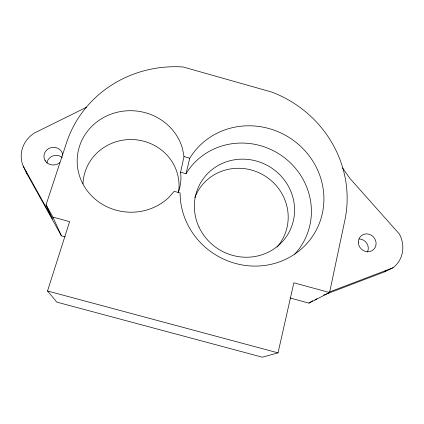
<?xml version="1.0" encoding="UTF-8"?>
<svg xmlns="http://www.w3.org/2000/svg" width="424" height="424" viewBox="0 0 424 424"><rect width="100%" height="100%" fill="white"/><g stroke="black" fill="none" stroke-linecap="round" stroke-linejoin="round"><path stroke-width="0.64" d="M290.069 297.993L308.884 303.107L329.575 292.534L344.866 220.231A114.088 108.851 26.5 0 0 271.885 92.109L183.12 66.976A116.648 111.311 13.2 0 0 66.557 142.649L46.057 204.808L52.618 219.028L23.156 166.028A29.463 27.443 -7.4 0 1 34.535 132.956L86.533 107.251M178.128 192.825A50.027 47.631 2.9 0 0 180.958 177.004L180.624 172.171L183.989 156.589L182.537 148.723A53.599 50.742 3.8 0 0 108.099 115.312A53.599 50.742 3.8 0 0 86.904 190.323A53.599 50.742 3.8 0 0 168.741 197.531L174.222 191.33L180.099 192.952A72.78 69.25 30.1 0 0 276.596 262.838A72.78 69.25 30.1 0 0 307.124 153.244A72.78 69.25 30.1 0 0 189.777 158.2L183.989 156.589M46.057 204.808L52.889 217.088L69.6 221.646L47.515 290.986L56.837 302.126L262.377 357.204L278.033 352.869L293.859 282.792L329.575 292.534M180.624 172.171L186.035 173.67L189.777 158.2M308.884 303.107L312.726 300.754M314.889 300.038L317.041 298.719M323.623 295.072L384.626 271.811L393.022 267.767A28.201 26.055 48.3 0 0 399.403 234.059L350.091 178.637L342.507 167.925M329.358 292.03L393.022 267.767M47.515 290.986L278.033 352.869M23.156 166.028L26.77 173.501L61.427 235.861L65.158 236.873M45.008 160.585L45.31 160.95M52.889 217.088L61.427 235.861M26.77 173.501A28.493 26.617 -7.9 0 1 26.134 171.794M385.999 270.692A27.29 25.297 48.7 0 1 384.626 271.811M46.91 163.145A9.158 8.559 -7.7 0 1 52.862 155.926A9.158 8.559 -7.7 0 1 62.307 157.606M359.17 238.977A8.952 8.321 48.1 0 1 367.423 252.036M194.823 197.717A48.649 46.709 30.7 0 1 264.088 175.446A48.649 46.709 30.7 0 1 277.036 247.012M83.025 183.772A48.029 45.871 2.2 0 1 134.917 139.697A48.029 45.871 2.2 0 1 178.647 191.51M186.035 173.67A67.967 65.052 30.5 0 1 283.38 156.907A67.967 65.052 30.5 0 1 294.76 254.082M59.832 162.562A9.471 8.83 -7.2 0 1 45.236 160.776A9.471 8.83 -7.2 0 1 50.514 147.817A9.471 8.83 -7.2 0 1 62.826 155.216M198.989 227.068A50.657 48.479 30.4 0 0 285.426 237.965A50.657 48.479 30.4 0 0 248.973 159.551A50.657 48.479 30.4 0 0 198.989 227.068M358.36 242.756A9.248 8.57 47.7 0 0 372.182 250.611A9.248 8.57 47.7 0 0 371.132 235.113A9.248 8.57 47.7 0 0 358.36 242.756"/></g></svg>
